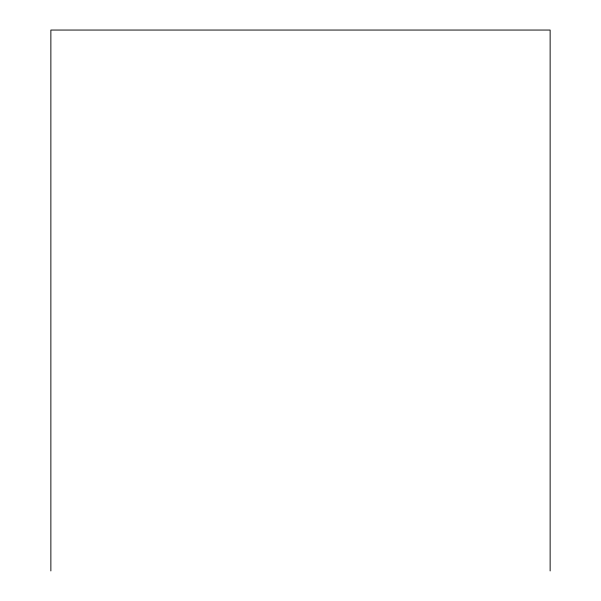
<?xml version="1.0" encoding="UTF-8"?>
<svg xmlns="http://www.w3.org/2000/svg" width="601" height="601" viewBox="0 0 601 601"><rect width="100%" height="100%" fill="white"/><g stroke="black" fill="none" stroke-linecap="round" stroke-linejoin="round"><path stroke-width="0.9" d="M550.133 570.95L550.133 30.05L50.867 30.05L50.867 570.95"/></g></svg>
